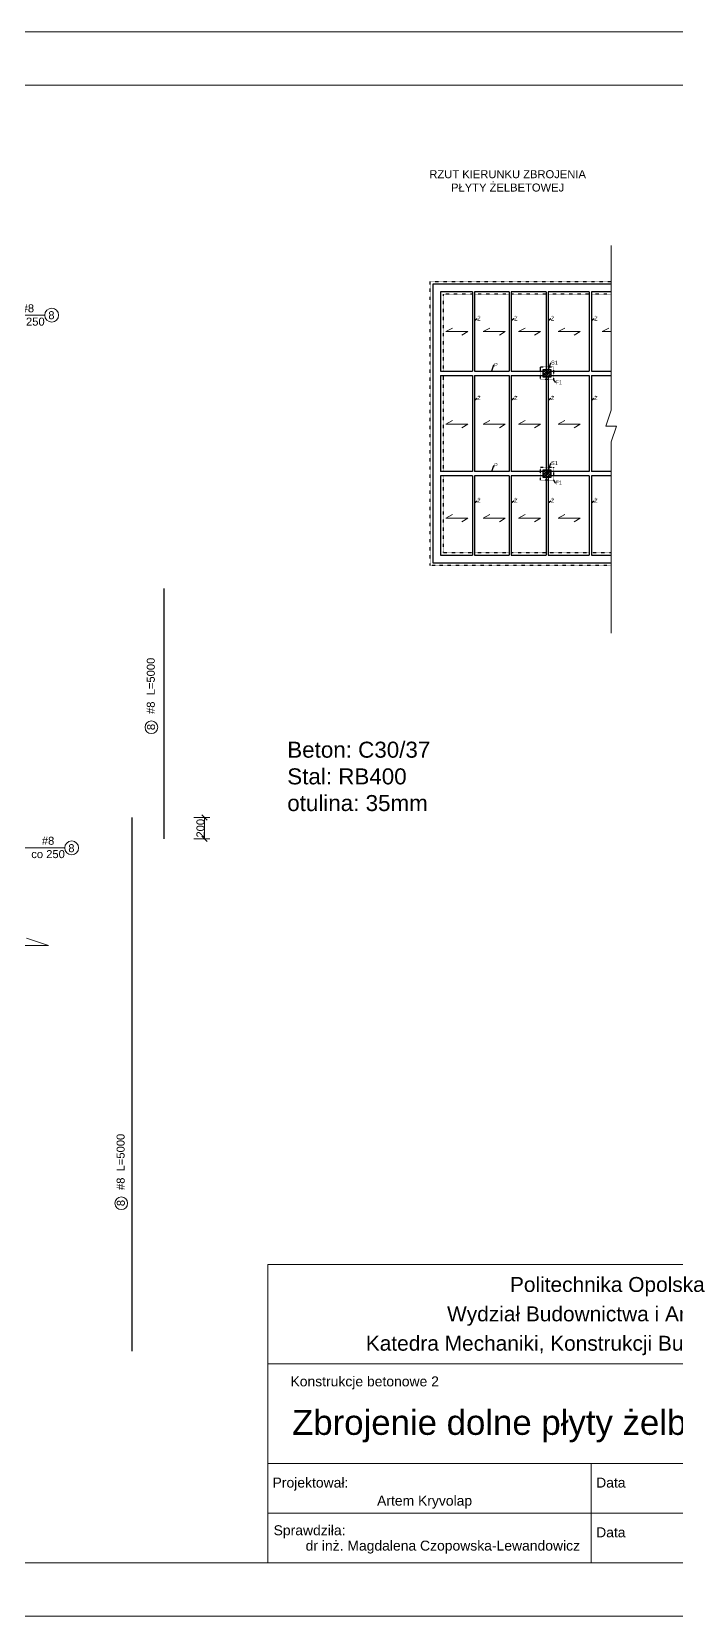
# Model space of a CAD drawing. Header units: millimetres. Extents: x 167217 to 300968, y 226456 to 301181.
# Drawn here: x 204427 to 210464, y 226456 to 241306 of the extents above; entities that cross this region are included whole.
import ezdxf
from ezdxf import colors
from ezdxf.entities.mleader import LeaderData, LeaderLine
from ezdxf.math import Vec2, Vec3

# ---------------------------------------------------------------- set-up
doc = ezdxf.new("R2010")
doc.units = ezdxf.units.MM
doc.linetypes.add('ACAD_ISO03W100', pattern=[30, 12, -18])
doc.layers.get('0').update_dxf_attribs({"lineweight": 5})
doc.layers.get('Defpoints').update_dxf_attribs({"lineweight": 25})
for name, color, linetype, lineweight in [('Fundamenty', 245, 'ACAD_ISO03W100', 25), ('Linie', 7, 'Continuous', 5), ('opisówka', 255, 'Continuous', 5), ('Podciągi', 82, 'Continuous', 25), ('Słupy', 1, 'Continuous', 25), ('zbrojenie dolne', 210, 'Continuous', 25), ('Ściany', 1, 'Continuous', 25), ('Żebra', 5, 'Continuous', 25)]:
    doc.layers.add(name, color=color, linetype=linetype, lineweight=lineweight)
doc.styles.add('KB2', font='arial.ttf', dxfattribs={"height": 230})
doc.styles.get("Standard").update_dxf_attribs({"font": 'arial.ttf'})
doc.dimstyles.new('Kopia KB2', dxfattribs={"dimscale": 0, "dimtxt": 75, "dimasz": 50, "dimexe": 50, "dimexo": 6.25, "dimtad": 1, "dimdec": 0, "dimtxsty": 'Standard', "dimblk": 'OBLIQUE', "dimcen": 2.5, "dimclrd": 256, "dimadec": 0, "dimazin": 0, "dimtfac": 1, "dimtdec": 0, "dimtmove": 0, "dimatfit": 2, "dimldrblk": 'DOT', "dimfxl": 100, "dimfxlon": 1, "dimlwd": 5, "dimlwe": 5, "dimarcsym": 0})
pattern_1 = [(45, (208219.357, 226567.31), (-14.569894, 14.569894), []), (45, (208233.927, 226567.31), (-14.569894, 14.569894), [10.30247, -5.151235])]

# ---------------------------------------------------------------- blocks, each defined once
blk = doc.blocks.new('_Oblique')
at = {"color": 0, "linetype": 'ByBlock', "lineweight": -2}
blk.add_line((-0.5, -0.5), (0.5, 0.5), dxfattribs=at)
blk = doc.blocks.new('*D207')
at = {"layer": 'Defpoints', "color": 0, "lineweight": 5, "ltscale": 100, "transparency": 16777216}
for p in [(205369, 233941), (206047, 233941), (205669, 233741)]:
    blk.add_point(p, dxfattribs=at)
at = {"layer": 'opisówka', "color": 0, "linetype": 'Continuous', "lineweight": 5, "ltscale": 100, "transparency": 16777216}
for p, q in [((205947, 233941), (206097, 233941)), ((205947, 233741), (206097, 233741))]:
    blk.add_line(p, q, dxfattribs=at)
at = {"layer": 'opisówka', "linetype": 'Continuous', "lineweight": 5, "ltscale": 100, "transparency": 16777216}
blk.add_line((206047, 233741), (206047, 233941), dxfattribs=at)
at = {"layer": 'opisówka', "lineweight": 5, "ltscale": 100, "transparency": 16777216, "xscale": 50, "yscale": 50, "zscale": 50}
for p, rotation in [((206047, 233941), 90), ((206047, 233741), 270)]:
    blk.add_blockref('_Oblique', p, dxfattribs=dict(at, rotation=rotation))
at = {"layer": 'opisówka', "color": 0, "ltscale": 100, "transparency": 16777216, "insert": (206008, 233841), "char_height": 75, "attachment_point": 5, "rotation": 90}
blk.add_mtext('200', dxfattribs=at)
blk = doc.blocks.new('_Dot')
at = {"color": 0, "linetype": 'ByBlock', "lineweight": -2}
blk.add_line((-0.5, 0), (-1, 0), dxfattribs=at)
at = {"color": 0, "linetype": 'ByBlock', "const_width": 0.5}
blk.add_lwpolyline([(-0.25, 0, 1), (0.25, 0, 1)], format="xyb", close=True, dxfattribs=at)

msp = doc.modelspace()

# ---------------------------------------------------------------- hatches: boundary and pattern name
at = {"layer": 'Linie', "ltscale": 100}
h = msp.add_hatch(dxfattribs=at)
h.set_pattern_fill('ANSI33', color=256, scale=3.244873)
h.set_pattern_definition(pattern_1)
h.paths.add_polyline_path([(209289.4, 238141), (209218, 238141), (209218, 238069.6), (209289.4, 238069.6)])
h = msp.add_hatch(dxfattribs=at)
h.set_pattern_fill('ANSI33', color=256, scale=3.244873)
h.set_pattern_definition(pattern_1)
h.paths.add_polyline_path([(209289.4, 237200), (209218, 237200), (209218, 237128.6), (209289.4, 237128.6)])

# ---------------------------------------------------------------- linework, layer by layer
for p, q in [((213164.5, 228820.6), (206638.1, 228820.6)), ((213164.5, 227888.3), (206638.1, 227888.3)), ((209668.2, 227888.3), (209668.2, 226955.9)), ((213164.5, 227422.1), (206638.1, 227422.1))]:
    msp.add_line(p, q)
msp.add_lwpolyline([(206638.1, 226955.9), (213164.5, 226955.9), (213164.5, 229753), (206638.1, 229753)], close=True)
at = {"layer": 'Fundamenty', "ltscale": 0.1}
for p, q in [((208899.2, 238845.2), (208573.9, 238845.2)), ((209243.9, 238845.2), (208918.6, 238845.2)), ((209649.5, 238845.2), (209263.4, 238845.2)), ((209854.1, 238845.2), (209669, 238845.2)), ((208279.4, 238085.1), (208279.4, 237184.6)), ((208573.9, 236424.5), (208899.2, 236424.5)), ((208918.6, 236424.5), (209243.9, 236424.5)), ((209263.4, 236424.5), (209649.5, 236424.5)), ((209669, 236424.5), (209854.1, 236424.5))]:
    msp.add_line(p, q, dxfattribs=at)
for points in [[(209854.1, 236304.4), (208219.4, 236304.4), (208159.3, 236304.4), (208159.3, 236364.5), (208159.3, 238905.2), (208159.3, 238965.2), (208219.4, 238965.2), (209854.1, 238965.2)], [(208554.4, 238845.2), (208279.4, 238845.2), (208279.4, 238125.6)], [(208279.4, 237144), (208279.4, 236424.5), (208554.4, 236424.5)]]:
    msp.add_lwpolyline(points, dxfattribs=at)
for points in [[(209193.6, 238165.4), (209313.7, 238165.4), (209313.7, 238045.3), (209193.6, 238045.3)], [(209193.6, 237224.4), (209313.7, 237224.4), (209313.7, 237104.3), (209193.6, 237104.3)]]:
    msp.add_lwpolyline(points, close=True, dxfattribs=at)
at = {"layer": 'Linie'}
for p, q in [((208305.8, 238494.9), (208367.5, 238528.9)), ((208305.8, 238494.9), (208512.2, 238494.9)), ((208512.2, 238494.9), (208456.2, 238462.9)), ((208656.4, 238494.9), (208718.1, 238528.9)), ((208656.4, 238494.9), (208862.8, 238494.9)), ((208862.8, 238494.9), (208806.8, 238462.9)), ((208986, 238494.9), (209047.7, 238528.9)), ((208986, 238494.9), (209192.4, 238494.9)), ((209192.4, 238494.9), (209136.4, 238462.9)), ((209358.5, 238494.9), (209420.2, 238528.9)), ((209358.5, 238494.9), (209564.9, 238494.9)), ((209564.9, 238494.9), (209508.8, 238462.9)), ((209770, 238494.9), (209831.8, 238528.9)), ((209770, 238494.9), (209854.1, 238494.9)), ((208305.8, 237626.8), (208367.5, 237660.8)), ((208305.8, 237626.8), (208512.2, 237626.8)), ((208512.2, 237626.8), (208456.2, 237594.9)), ((208656.4, 237626.8), (208718.1, 237660.8)), ((208656.4, 237626.8), (208862.8, 237626.8)), ((208862.8, 237626.8), (208806.8, 237594.9)), ((208986, 237626.8), (209047.7, 237660.8)), ((208986, 237626.8), (209192.4, 237626.8)), ((209192.4, 237626.8), (209136.4, 237594.9)), ((209358.5, 237626.8), (209420.2, 237660.8)), ((209358.5, 237626.8), (209564.9, 237626.8)), ((209564.9, 237626.8), (209508.8, 237594.9)), ((208305.8, 236746), (208367.5, 236780)), ((208305.8, 236746), (208512.2, 236746)), ((208512.2, 236746), (208456.2, 236714.1)), ((208656.4, 236746), (208718.1, 236780)), ((208656.4, 236746), (208862.8, 236746)), ((208862.8, 236746), (208806.8, 236714.1)), ((208986, 236746), (209047.7, 236780)), ((208986, 236746), (209192.4, 236746)), ((209192.4, 236746), (209136.4, 236714.1)), ((209358.5, 236746), (209420.2, 236780)), ((209358.5, 236746), (209564.9, 236746)), ((209564.9, 236746), (209508.8, 236714.1))]:
    msp.add_line(p, q, dxfattribs=at)
msp.add_lwpolyline([(209854.1, 239300.9), (209854.1, 237758.1), (209805.4, 237610.5), (209854.1, 237610.5), (209902.7, 237610.5), (209854.1, 237462.9), (209854.1, 235668.8)], dxfattribs=at)
at = {"layer": 'opisówka', "ltscale": 100}
for p, q in [((203996.9, 238649.7), (204549.6, 238649.4)), ((194876.1, 233656.6), (204736.8, 233656.6)), ((204585.2, 232743.3), (204189, 232743.3)), ((204378, 232812), (204585.2, 232743.3))]:
    msp.add_line(p, q, dxfattribs=at)
for points in [[(192664.5, 241305.9), (213664.5, 241305.9), (213664.5, 226455.9), (192664.5, 226455.9)], [(193164.5, 240805.9), (213164.5, 240805.9), (213164.5, 226955.9), (193164.5, 226955.9)]]:
    msp.add_lwpolyline(points, close=True, dxfattribs=at)
for centre, radius in [((204614.6, 238649.4), 65), ((205548.4, 234787.8), 59.8), ((204801.8, 233656.6), 65), ((205265.8, 230326.6), 59.8)]:
    msp.add_circle(centre, radius, dxfattribs=at)
at = {"layer": 'Podciągi'}
for p, q in [((208255.1, 238125.6), (208554.4, 238125.6)), ((208255.1, 238085.1), (208554.4, 238085.1)), ((208573.9, 238125.6), (208899.2, 238125.6)), ((208573.9, 238085.1), (208899.2, 238085.1)), ((208918.6, 238125.6), (209218, 238125.6)), ((208918.6, 238085.1), (209218, 238085.1)), ((209289.4, 238125.6), (209649.5, 238125.6)), ((209289.4, 238085.1), (209649.5, 238085.1)), ((209669, 238125.6), (209854.1, 238125.6)), ((209669, 238085.1), (209854.1, 238085.1)), ((208554.4, 237184.6), (208255.1, 237184.6)), ((208899.2, 237184.6), (208573.9, 237184.6)), ((209218, 237184.6), (208918.6, 237184.6)), ((209649.5, 237184.6), (209289.4, 237184.6)), ((209854.1, 237184.6), (209669, 237184.6)), ((208554.4, 237144), (208255.1, 237144)), ((208899.2, 237144), (208573.9, 237144)), ((209218, 237144), (208918.6, 237144)), ((209649.5, 237144), (209289.4, 237144)), ((209854.1, 237144), (209669, 237144))]:
    msp.add_line(p, q, dxfattribs=at)
at = {"layer": 'Słupy', "ltscale": 0.07}
for points in [[(209218, 238141), (209289.4, 238141), (209289.4, 238069.6), (209218, 238069.6)], [(209218, 237200), (209289.4, 237200), (209289.4, 237128.6), (209218, 237128.6)]]:
    msp.add_lwpolyline(points, close=True, dxfattribs=at)
at = {"layer": 'zbrojenie dolne', "ltscale": 100}
for p, q in [((205669.3, 233741.3), (205669.3, 236086.3)), ((205369.3, 228941.3), (205369.3, 233941.3))]:
    msp.add_line(p, q, dxfattribs=at)
at = {"layer": 'Ściany'}
for p, q in [((208183.7, 238940.9), (208183.7, 236364.5)), ((209854.1, 238940.9), (208183.7, 238940.9)), ((208255.1, 238869.5), (208255.1, 238125.6)), ((208554.4, 238869.5), (208255.1, 238869.5)), ((208899.2, 238869.5), (208573.9, 238869.5)), ((209243.9, 238869.5), (208918.6, 238869.5)), ((209649.5, 238869.5), (209263.4, 238869.5)), ((209854.1, 238869.5), (209669, 238869.5)), ((208255.1, 238085.1), (208255.1, 237184.6)), ((208255.1, 237144), (208255.1, 236400.2)), ((208183.7, 236364.5), (208183.7, 236328.8)), ((208183.7, 236328.8), (209854.1, 236328.8)), ((208255.1, 236400.2), (208554.4, 236400.2)), ((208573.9, 236400.2), (208899.2, 236400.2)), ((208918.6, 236400.2), (209243.9, 236400.2)), ((209263.4, 236400.2), (209649.5, 236400.2)), ((209669, 236400.2), (209854.1, 236400.2))]:
    msp.add_line(p, q, dxfattribs=at)
at = {"layer": 'Żebra'}
for p, q in [((208554.4, 238869.5), (208554.4, 238125.6)), ((208573.9, 238869.5), (208573.9, 238125.6)), ((208899.2, 238869.5), (208899.2, 238125.6)), ((208918.6, 238869.5), (208918.6, 238125.6)), ((209243.9, 238869.5), (209243.9, 238141)), ((209263.4, 238869.5), (209263.4, 238141)), ((209649.5, 238869.5), (209649.5, 238125.6)), ((209669, 238869.5), (209669, 238125.6)), ((208554.4, 238085.1), (208554.4, 237184.6)), ((208573.9, 238085.1), (208573.9, 237184.6)), ((208899.2, 238085.1), (208899.2, 237184.6)), ((208918.6, 238085.1), (208918.6, 237184.6)), ((209243.9, 238069.6), (209243.9, 237200)), ((209263.4, 238069.6), (209263.4, 237200)), ((209649.5, 238085.1), (209649.5, 237184.6)), ((209669, 238085.1), (209669, 237184.6)), ((208554.4, 237144), (208554.4, 236400.2)), ((208573.9, 237144), (208573.9, 236400.2)), ((208899.2, 237144), (208899.2, 236400.2)), ((208918.6, 237144), (208918.6, 236400.2)), ((209243.9, 237128.6), (209243.9, 236400.2)), ((209263.4, 237128.6), (209263.4, 236400.2)), ((209649.5, 237144), (209649.5, 236400.2)), ((209669, 237144), (209669, 236400.2))]:
    msp.add_line(p, q, dxfattribs=at)

# ---------------------------------------------------------------- texts
for s, height, p in [('Politechnika Opolska ', 139.853, (208906.3, 229495.8)), ('Wydział Budownictwa i Architektury', 139.853, (208317.3, 229220.3)), ('Katedra Mechaniki, Konstrukcji Budowlanych i Inżynierskich', 139.853, (207556.5, 228944.8)), ('Konstrukcje betonowe 2 ', 93.236, (206850.9, 228610.8)), ('Zbrojenie dolne płyty żelbetowej ', 233.089, (206865.7, 228156.3)), ('Projektował:', 93.236, (206683.3, 227662.3)), ('Data', 93.24, (209713.5, 227662.3)), ('Sprawdziła: ', 93.236, (206692.8, 227215.9)), ('Data', 93.24, (209713.5, 227196.2))]:
    msp.add_text(s, height=height).set_placement(p)
at = {"lineweight": 0, "insert": (207661.8, 227586.3), "char_height": 93.236, "attachment_point": 1}
msp.add_mtext('{\\fArial|b0|i0|c238|p34;Artem Kryvolap}', dxfattribs=at)
at = {"lineweight": 0, "insert": (206992.7, 227165), "char_height": 93.236, "width": 2654.041, "attachment_point": 1}
msp.add_mtext('dr inż. {\\fArial|b0|i0|c238|p34;Magdalena Czopowska-Lewandowicz}  ', dxfattribs=at)
at = {"layer": 'Linie', "ltscale": 100, "style": 'KB2'}
for s, width, insert, char_height, attachment_point in [('\\A1;\\pxqc;RZUT KIERUNKU ZBROJENIA PŁYTY ŻELBETOWEJ ', 1564.457, (208102.2, 240008), 75, 1), ('\\A1;\\pxqc;#8 \\P{\\fArial|b0|i0|c238|p34;co 250}', 405.03, (204188.8, 238550.2), 75, 7), ('\\pxqc;{\\fArial|b0|i0|c238|p34;8}', 136.168, (204544.1, 238610.6), 75, 7), ('\\A1;\\pxql;Beton: C30/37\\PStal: RB{\\fArial|b0|i0|c238|p34;400\\P}otulina: 35mm', 1510.686, (206820.7, 234652.3), 150, 1), ('\\A1;\\pxqc;#8 \\P{\\fArial|b0|i0|c238|p34;co 250}', 405.03, (204378, 233761.3), 75, 1), ('\\pxqc;{\\fArial|b0|i0|c238|p34;8}', 136.168, (204731.2, 233691.9), 75, 1)]:
    msp.add_mtext_dynamic_manual_height_columns(s, width=width, gutter_width=1150, heights=[0], dxfattribs=dict(at, insert=insert, char_height=char_height, attachment_point=attachment_point))
at = {"layer": 'Linie', "ltscale": 100, "char_height": 75, "attachment_point": 1, "rotation": 90, "style": 'KB2'}
for s, width, insert in [('\\A1;\\pxqc;#8  L={\\fArial|b0|i0|c238|p34;5000}', 715.906, (205505, 234817.6)), ('\\pxqc;{\\fArial|b0|i0|c238|p34;8}', 136.168, (205507.2, 234721.7)), ('\\A1;\\pxqc;#8  L={\\fArial|b0|i0|c238|p34;5000}', 715.906, (205222.4, 230356.4)), ('\\pxqc;{\\fArial|b0|i0|c238|p34;8}', 136.168, (205224.5, 230260.5))]:
    msp.add_mtext_dynamic_manual_height_columns(s, width=width, gutter_width=1150, heights=[0], dxfattribs=dict(at, insert=insert))

# ---------------------------------------------------------------- dimensions: what is measured, and where the dimension line sits
at = {"layer": 'opisówka', "ltscale": 100}
dim = msp.add_linear_dim(base=(206047.2, 233941.3), p1=(205669.3, 233741.3), p2=(205369.3, 233941.3), angle=90, dimstyle='Kopia KB2', override={"dimscale": 1}, dxfattribs=at)
dim.commit()
dim.dimension.update_dxf_attribs({"geometry": '*D207', "text_midpoint": (206008.3, 233841.3)})

# ---------------------------------------------------------------- leaders
at = {"layer": 'Linie', "ltscale": 100}
ml = msp.add_multileader_mtext('Standard', dxfattribs=at)
ml.set_content('Ż', color=256, style='KB2')
ml.set_leader_properties()
ml.build(insert=Vec2(0, 0))
ml.multileader.update_dxf_attribs({"arrow_head_size": 0.649})
ctx = ml.context
ctx.base_point, ctx.char_height, ctx.arrow_head_size, ctx.landing_gap_size, ctx.plane_origin = Vec3(208599.7, 238617.1), 37.3, 0.649, 0.324, Vec3(208573.9, 238597.6)
notes = []
notes.append((ctx, [(0, (1, 1, 0), (208598.4, 238617.1), (1, 0), 1.3, [(0, [(208573.9, 238597.6)], 0, [])])]))
ctx.mtext.insert, ctx.mtext.flow_direction = Vec3(208600.1, 238635.8), 5
ml = msp.add_multileader_mtext('Standard', dxfattribs=at)
ml.set_content('Ż', color=256, style='KB2')
ml.set_leader_properties()
ml.build(insert=Vec2(0, 0))
ml.multileader.update_dxf_attribs({"arrow_head_size": 0.649})
ctx = ml.context
ctx.base_point, ctx.char_height, ctx.arrow_head_size, ctx.landing_gap_size, ctx.plane_origin = Vec3(208944.5, 238617.1), 37.3, 0.649, 0.324, Vec3(208918.6, 238597.6)
notes.append((ctx, [(0, (1, 1, 0), (208943.2, 238617.1), (1, 0), 1.3, [(0, [(208918.6, 238597.6)], 0, [])])]))
ctx.mtext.insert, ctx.mtext.flow_direction = Vec3(208944.8, 238635.8), 5
ml = msp.add_multileader_mtext('Standard', dxfattribs=at)
ml.set_content('Ż', color=256, style='KB2')
ml.set_leader_properties()
ml.build(insert=Vec2(0, 0))
ml.multileader.update_dxf_attribs({"arrow_head_size": 0.649})
ctx = ml.context
ctx.base_point, ctx.char_height, ctx.arrow_head_size, ctx.landing_gap_size, ctx.plane_origin = Vec3(209289.3, 238617.1), 37.3, 0.649, 0.324, Vec3(209263.4, 238597.6)
notes.append((ctx, [(0, (1, 1, 0), (209288, 238617.1), (1, 0), 1.3, [(0, [(209263.4, 238597.6)], 0, [])])]))
ctx.mtext.insert, ctx.mtext.flow_direction = Vec3(209289.6, 238635.8), 5
ml = msp.add_multileader_mtext('Standard', dxfattribs=at)
ml.set_content('Ż', color=256, style='KB2')
ml.set_leader_properties()
ml.build(insert=Vec2(0, 0))
ml.multileader.update_dxf_attribs({"arrow_head_size": 0.649})
ctx = ml.context
ctx.base_point, ctx.char_height, ctx.arrow_head_size, ctx.landing_gap_size, ctx.plane_origin = Vec3(209694.9, 238617.1), 37.3, 0.649, 0.324, Vec3(209669, 238597.6)
notes.append((ctx, [(0, (1, 1, 0), (209693.6, 238617.1), (1, 0), 1.3, [(0, [(209669, 238597.6)], 0, [])])]))
ctx.mtext.insert, ctx.mtext.flow_direction = Vec3(209695.2, 238635.8), 5
ml = msp.add_multileader_mtext('Standard', dxfattribs=at)
ml.set_content('P', color=256, style='KB2')
ml.set_leader_properties()
ml.build(insert=Vec2(0, 0))
ml.multileader.update_dxf_attribs({"arrow_head_size": 0.649})
ctx = ml.context
ctx.base_point, ctx.char_height, ctx.arrow_head_size, ctx.landing_gap_size, ctx.plane_origin = Vec3(208757.2, 238182.8), 37.3, 0.649, 0.324, Vec3(208736.5, 238125.6)
notes.append((ctx, [(0, (1, 1, 0), (208755.9, 238182.8), (1, 0), 1.3, [(0, [(208736.5, 238125.6)], 0, [])])]))
ctx.mtext.insert, ctx.mtext.flow_direction = Vec3(208757.6, 238201.4), 5
ml = msp.add_multileader_mtext('Standard', dxfattribs=at)
ml.set_content('S1', color=256, style='KB2')
ml.set_leader_properties()
ml.build(insert=Vec2(0, 0))
ml.multileader.update_dxf_attribs({"arrow_head_size": 0.649})
ctx = ml.context
ctx.base_point, ctx.char_height, ctx.arrow_head_size, ctx.landing_gap_size, ctx.plane_origin = Vec3(209290.7, 238204.1), 37.32, 0.649, 0.324, Vec3(209253.7, 238105.3)
notes.append((ctx, [(0, (1, 1, 0), (209289.4, 238204.1), (1, 0), 1.3, [(0, [(209253.7, 238105.3)], 0, [])])]))
ctx.mtext.insert, ctx.mtext.flow_direction = Vec3(209291, 238223), 5
ml = msp.add_multileader_mtext('Standard', dxfattribs=at)
ml.set_content('Ż', color=256, style='KB2')
ml.set_leader_properties()
ml.build(insert=Vec2(0, 0))
ml.multileader.update_dxf_attribs({"arrow_head_size": 0.649})
ctx = ml.context
ctx.base_point, ctx.char_height, ctx.arrow_head_size, ctx.landing_gap_size, ctx.plane_origin = Vec3(208599.7, 237871.8), 37.3, 0.649, 0.324, Vec3(208573.9, 237852.3)
notes.append((ctx, [(0, (1, 1, 0), (208598.4, 237871.8), (1, 0), 1.3, [(0, [(208573.9, 237852.3)], 0, [])])]))
ctx.mtext.insert, ctx.mtext.flow_direction = Vec3(208600.1, 237890.5), 5
ml = msp.add_multileader_mtext('Standard', dxfattribs=at)
ml.set_content('Ż', color=256, style='KB2')
ml.set_leader_properties()
ml.build(insert=Vec2(0, 0))
ml.multileader.update_dxf_attribs({"arrow_head_size": 0.649})
ctx = ml.context
ctx.base_point, ctx.char_height, ctx.arrow_head_size, ctx.landing_gap_size, ctx.plane_origin = Vec3(208944.5, 237871.8), 37.3, 0.649, 0.324, Vec3(208918.6, 237852.3)
notes.append((ctx, [(0, (1, 1, 0), (208943.2, 237871.8), (1, 0), 1.3, [(0, [(208918.6, 237852.3)], 0, [])])]))
ctx.mtext.insert, ctx.mtext.flow_direction = Vec3(208944.8, 237890.5), 5
ml = msp.add_multileader_mtext('Standard', dxfattribs=at)
ml.set_content('Ż', color=256, style='KB2')
ml.set_leader_properties()
ml.build(insert=Vec2(0, 0))
ml.multileader.update_dxf_attribs({"arrow_head_size": 0.649})
ctx = ml.context
ctx.base_point, ctx.char_height, ctx.arrow_head_size, ctx.landing_gap_size, ctx.plane_origin = Vec3(209289.3, 237871.8), 37.3, 0.649, 0.324, Vec3(209263.4, 237852.3)
notes.append((ctx, [(0, (1, 1, 0), (209288, 237871.8), (1, 0), 1.3, [(0, [(209263.4, 237852.3)], 0, [])])]))
ctx.mtext.insert, ctx.mtext.flow_direction = Vec3(209289.6, 237890.5), 5
ml = msp.add_multileader_mtext('Standard', dxfattribs=at)
ml.set_content('F1', color=256, style='KB2')
ml.set_leader_properties()
ml.build(insert=Vec2(0, 0))
ml.multileader.update_dxf_attribs({"arrow_head_size": 0.649})
ctx = ml.context
ctx.base_point, ctx.char_height, ctx.arrow_head_size, ctx.landing_gap_size, ctx.plane_origin = Vec3(209331.5, 238020), 37.32, 0.649, 0.324, Vec3(209313.7, 238045.3)
notes.append((ctx, [(0, (1, 1, 0), (209330.2, 238020), (1, 0), 1.3, [(0, [(209313.7, 238045.3)], 0, [])])]))
ctx.mtext.insert, ctx.mtext.flow_direction = Vec3(209331.8, 238038.7), 5
ml = msp.add_multileader_mtext('Standard', dxfattribs=at)
ml.set_content('Ż', color=256, style='KB2')
ml.set_leader_properties()
ml.build(insert=Vec2(0, 0))
ml.multileader.update_dxf_attribs({"arrow_head_size": 0.649})
ctx = ml.context
ctx.base_point, ctx.char_height, ctx.arrow_head_size, ctx.landing_gap_size, ctx.plane_origin = Vec3(209694.9, 237871.8), 37.3, 0.649, 0.324, Vec3(209669, 237852.3)
notes.append((ctx, [(0, (1, 1, 0), (209693.6, 237871.8), (1, 0), 1.3, [(0, [(209669, 237852.3)], 0, [])])]))
ctx.mtext.insert, ctx.mtext.flow_direction = Vec3(209695.2, 237890.5), 5
ml = msp.add_multileader_mtext('Standard', dxfattribs=at)
ml.set_content('P', color=256, style='KB2')
ml.set_leader_properties()
ml.build(insert=Vec2(0, 0))
ml.multileader.update_dxf_attribs({"arrow_head_size": 0.649})
ctx = ml.context
ctx.base_point, ctx.char_height, ctx.arrow_head_size, ctx.landing_gap_size, ctx.plane_origin = Vec3(208757.2, 237241.8), 37.3, 0.649, 0.324, Vec3(208736.5, 237184.6)
notes.append((ctx, [(0, (1, 1, 0), (208755.9, 237241.8), (1, 0), 1.3, [(0, [(208736.5, 237184.6)], 0, [])])]))
ctx.mtext.insert, ctx.mtext.flow_direction = Vec3(208757.6, 237260.4), 5
ml = msp.add_multileader_mtext('Standard', dxfattribs=at)
ml.set_content('S1', color=256, style='KB2')
ml.set_leader_properties()
ml.build(insert=Vec2(0, 0))
ml.multileader.update_dxf_attribs({"arrow_head_size": 0.649})
ctx = ml.context
ctx.base_point, ctx.char_height, ctx.arrow_head_size, ctx.landing_gap_size, ctx.plane_origin = Vec3(209290.7, 237263.1), 37.32, 0.649, 0.324, Vec3(209253.7, 237164.3)
notes.append((ctx, [(0, (1, 1, 0), (209289.4, 237263.1), (1, 0), 1.3, [(0, [(209253.7, 237164.3)], 0, [])])]))
ctx.mtext.insert, ctx.mtext.flow_direction = Vec3(209291, 237282), 5
ml = msp.add_multileader_mtext('Standard', dxfattribs=at)
ml.set_content('F1', color=256, style='KB2')
ml.set_leader_properties()
ml.build(insert=Vec2(0, 0))
ml.multileader.update_dxf_attribs({"arrow_head_size": 0.649})
ctx = ml.context
ctx.base_point, ctx.char_height, ctx.arrow_head_size, ctx.landing_gap_size, ctx.plane_origin = Vec3(209331.5, 237079), 37.32, 0.649, 0.324, Vec3(209313.7, 237104.3)
notes.append((ctx, [(0, (1, 1, 0), (209330.2, 237079), (1, 0), 1.3, [(0, [(209313.7, 237104.3)], 0, [])])]))
ctx.mtext.insert, ctx.mtext.flow_direction = Vec3(209331.8, 237097.6), 5
ml = msp.add_multileader_mtext('Standard', dxfattribs=at)
ml.set_content('Ż', color=256, style='KB2')
ml.set_leader_properties()
ml.build(insert=Vec2(0, 0))
ml.multileader.update_dxf_attribs({"arrow_head_size": 0.649})
ctx = ml.context
ctx.base_point, ctx.char_height, ctx.arrow_head_size, ctx.landing_gap_size, ctx.plane_origin = Vec3(208599.7, 236910.4), 37.3, 0.649, 0.324, Vec3(208573.9, 236890.8)
notes.append((ctx, [(0, (1, 1, 0), (208598.4, 236910.4), (1, 0), 1.3, [(0, [(208573.9, 236890.8)], 0, [])])]))
ctx.mtext.insert, ctx.mtext.flow_direction = Vec3(208600.1, 236929), 5
ml = msp.add_multileader_mtext('Standard', dxfattribs=at)
ml.set_content('Ż', color=256, style='KB2')
ml.set_leader_properties()
ml.build(insert=Vec2(0, 0))
ml.multileader.update_dxf_attribs({"arrow_head_size": 0.649})
ctx = ml.context
ctx.base_point, ctx.char_height, ctx.arrow_head_size, ctx.landing_gap_size, ctx.plane_origin = Vec3(208944.5, 236910.4), 37.3, 0.649, 0.324, Vec3(208918.6, 236890.8)
notes.append((ctx, [(0, (1, 1, 0), (208943.2, 236910.4), (1, 0), 1.3, [(0, [(208918.6, 236890.8)], 0, [])])]))
ctx.mtext.insert, ctx.mtext.flow_direction = Vec3(208944.8, 236929), 5
ml = msp.add_multileader_mtext('Standard', dxfattribs=at)
ml.set_content('Ż', color=256, style='KB2')
ml.set_leader_properties()
ml.build(insert=Vec2(0, 0))
ml.multileader.update_dxf_attribs({"arrow_head_size": 0.649})
ctx = ml.context
ctx.base_point, ctx.char_height, ctx.arrow_head_size, ctx.landing_gap_size, ctx.plane_origin = Vec3(209289.3, 236910.4), 37.3, 0.649, 0.324, Vec3(209263.4, 236890.8)
notes.append((ctx, [(0, (1, 1, 0), (209288, 236910.4), (1, 0), 1.3, [(0, [(209263.4, 236890.8)], 0, [])])]))
ctx.mtext.insert, ctx.mtext.flow_direction = Vec3(209289.6, 236929), 5
ml = msp.add_multileader_mtext('Standard', dxfattribs=at)
ml.set_content('Ż', color=256, style='KB2')
ml.set_leader_properties()
ml.build(insert=Vec2(0, 0))
ml.multileader.update_dxf_attribs({"arrow_head_size": 0.649})
ctx = ml.context
ctx.base_point, ctx.char_height, ctx.arrow_head_size, ctx.landing_gap_size, ctx.plane_origin = Vec3(209694.9, 236910.4), 37.3, 0.649, 0.324, Vec3(209669, 236890.8)
notes.append((ctx, [(0, (1, 1, 0), (209693.6, 236910.4), (1, 0), 1.3, [(0, [(209669, 236890.8)], 0, [])])]))
ctx.mtext.insert, ctx.mtext.flow_direction = Vec3(209695.2, 236929), 5
for ctx, leaders in notes:
    for number, flags, end, landing, length, lines in leaders:
        leader = LeaderData()
        leader.index, (leader.has_last_leader_line, leader.has_dogleg_vector, leader.attachment_direction) = number, flags
        leader.last_leader_point, leader.dogleg_vector, leader.dogleg_length = Vec3(end), Vec3(landing), length
        for number, points, colour, breaks in lines:
            line = LeaderLine()
            line.index, line.vertices, line.color, line.breaks = number, Vec3.list(points), colors.encode_raw_color(colour), breaks
            leader.lines.append(line)
        ctx.leaders.append(leader)

doc.saveas('drawing.dxf')
